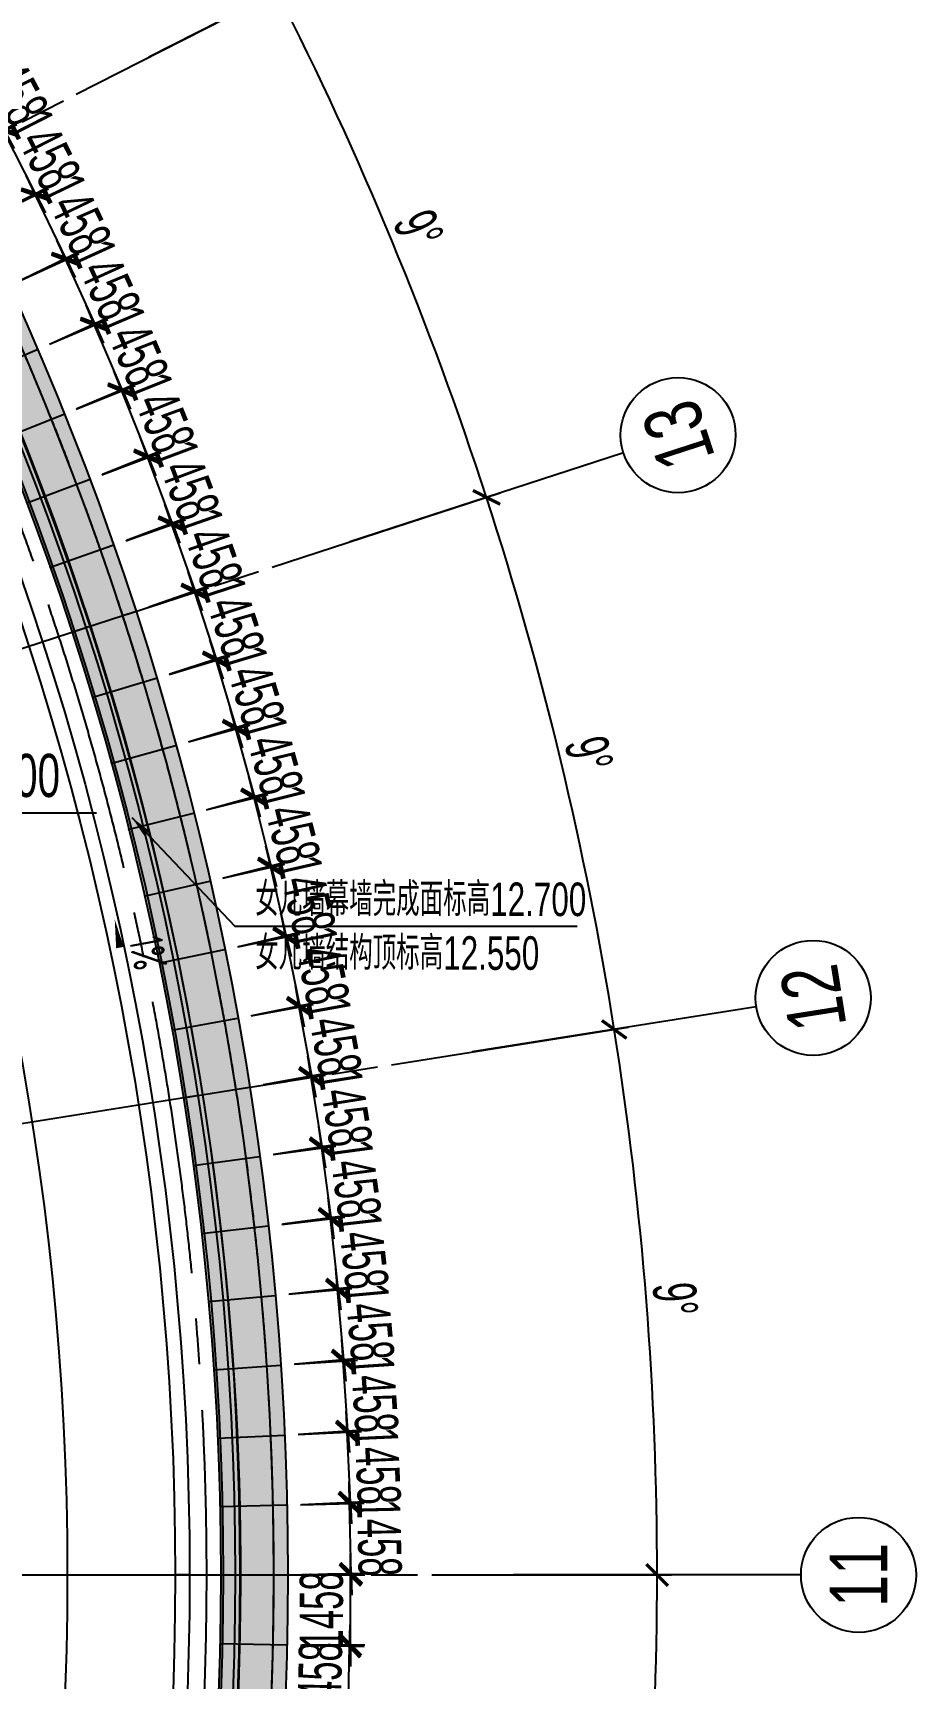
# Model space of a CAD drawing. Extents: x 104132 to 3338343, y -1228862 to 1409848.
# Drawn here: x 1820670 to 1839088, y 88342 to 122643 of the extents above; entities that cross this region are included whole.
import ezdxf
from ezdxf.enums import TextEntityAlignment as Align

# ---------------------------------------------------------------- set-up
doc = ezdxf.new("R2010")
doc.units = 0
doc.linetypes.add('CENTER', pattern=[50.8, 31.75, -6.35, 6.35, -6.35])
doc.linetypes.add('CENTER2', pattern=[28.575, 19.05, -3.175, 3.175, -3.175])
doc.layers.get('0').update_dxf_attribs({"color": 8})
doc.layers.get('Defpoints').update_dxf_attribs({"color": 8})
for name, color, linetype in [('#幕墙线-平面', 8, 'Continuous'), ('#文字', 8, 'Continuous'), ('#标注', 8, 'Continuous'), ('#轴线', 8, 'CENTER2'), ('A-ROOF-DRAN', 8, 'Continuous'), ('dim', 8, 'Continuous'), ('DIM_SYMB', 8, 'Continuous'), ('DOTE', 8, 'CENTER'), ('IEL-FINE', 8, 'Continuous'), ('分水线', 8, 'Continuous'), ('女儿墙', 8, 'Continuous'), ('落水口', 8, 'Continuous')]:
    doc.layers.add(name, color=color, linetype=linetype)
doc.styles.add('#文字', font='jrs.shx', dxfattribs={"width": 0.7, "bigfont": 'hztxt.shx'})
doc.styles.add('JHZX', font='jrs.shx', dxfattribs={"width": 0.6, "bigfont": 'jhz.shx'})
doc.styles.add('XD2008', font='xd-hzs.shx', dxfattribs={"width": 0.7, "bigfont": 'xd-hztxt.shx'})
doc.styles.add('楷体', font='jrs.shx', dxfattribs={"width": 0.75})
doc.dimstyles.new('JZBZ-300', dxfattribs={"dimscale": 300, "dimtxt": 3, "dimasz": 1.5, "dimexe": 1, "dimexo": 1, "dimgap": 0.5, "dimtad": 1, "dimdec": 0, "dimdsep": 46, "dimtxsty": 'JHZX', "dimblk1": 'ARCHTICK', "dimblk2": 'ARCHTICK', "dimsah": 1, "dimcen": 0, "dimclrd": 1, "dimclre": 1, "dimclrt": 2, "dimadec": 3, "dimazin": 2, "dimtfac": 1, "dimtdec": 0, "dimtix": 1, "dimtmove": 0, "dimatfit": 3, "dimfxl": 1, "dimtolj": 1, "dimlwd": -1, "dimlwe": -1, "dimarcsym": 1})

# ---------------------------------------------------------------- blocks, each defined once
blk = doc.blocks.new('_ARCHTICK')
at = {"color": 0, "linetype": 'ByBlock', "const_width": 0.15}
blk.add_lwpolyline([(-0.5, -0.5), (0.5, 0.5)], dxfattribs=at)
blk = doc.blocks.new('*D14')
at = {"layer": '#标注', "color": 1, "ltscale": 300, "transparency": 16777216}
for p, q in [((639468, -147346), (644468, -147346)), ((638631, -157983), (643569, -158766))]:
    blk.add_line(p, q, dxfattribs=at)
blk.add_arc((571468, -147346), 72700, 351, 0, dxfattribs=at)
at = {"layer": 'Defpoints', "color": 0, "ltscale": 300, "transparency": 16777216}
for p in [(571468, -147346), (639168, -147346), (643770, -154945), (638334, -157937)]:
    blk.add_point(p, dxfattribs=at)
at = {"layer": '#标注', "color": 1, "ltscale": 300, "transparency": 16777216, "xscale": 450, "yscale": 450, "zscale": 450}
for p, rotation in [((644168, -147346), 90), ((643273, -158719), 261.0000000000002)]:
    blk.add_blockref('_ARCHTICK', p, dxfattribs=dict(at, rotation=rotation))
at = {"layer": '#标注', "color": 2, "ltscale": 300, "transparency": 16777216, "insert": (643346, -153003), "char_height": 900, "attachment_point": 5, "rotation": 85.5, "style": 'JHZX'}
blk.add_mtext('\\A1;9°', dxfattribs=at)
blk = doc.blocks.new('*D15')
at = {"layer": '#标注', "color": 1, "ltscale": 300, "transparency": 16777216}
for p, q in [((638631, -136708), (643569, -135926)), ((639468, -147346), (644468, -147346))]:
    blk.add_line(p, q, dxfattribs=at)
blk.add_arc((571468, -147346), 72700, 360, 9, dxfattribs=at)
at = {"layer": 'Defpoints', "color": 0, "ltscale": 300, "transparency": 16777216}
for p in [(638334, -136755), (644068, -143541), (571468, -147346), (639168, -147346)]:
    blk.add_point(p, dxfattribs=at)
at = {"layer": '#标注', "color": 1, "ltscale": 300, "transparency": 16777216, "xscale": 450, "yscale": 450, "zscale": 450}
for p, rotation in [((643273, -135973), 99.00000000000026), ((644168, -147346), 269.9999999999998)]:
    blk.add_blockref('_ARCHTICK', p, dxfattribs=dict(at, rotation=rotation))
at = {"layer": '#标注', "color": 2, "ltscale": 300, "transparency": 16777216, "insert": (644542, -141595), "char_height": 900, "attachment_point": 5, "rotation": 274.5, "style": 'JHZX'}
blk.add_mtext('\\A1;9°', dxfattribs=at)
blk = doc.blocks.new('*D16')
at = {"layer": '#标注', "color": 1, "ltscale": 300, "transparency": 16777216}
for p, q in [((636140, -126333), (640895, -124788)), ((638631, -136708), (643569, -135926))]:
    blk.add_line(p, q, dxfattribs=at)
blk.add_arc((571468, -147346), 72700, 9, 18, dxfattribs=at)
at = {"layer": 'Defpoints', "color": 0, "ltscale": 300, "transparency": 16777216}
for p in [(635854, -126425), (642579, -132231), (638334, -136755), (571468, -147346)]:
    blk.add_point(p, dxfattribs=at)
at = {"layer": '#标注', "color": 1, "ltscale": 300, "transparency": 16777216, "xscale": 450, "yscale": 450, "zscale": 450}
for p, rotation in [((640610, -124880), 108.0000000000008), ((643273, -135973), 279.0000000000009)]:
    blk.add_blockref('_ARCHTICK', p, dxfattribs=dict(at, rotation=rotation))
at = {"layer": '#标注', "color": 2, "ltscale": 300, "transparency": 16777216, "insert": (642743, -130234), "char_height": 900, "attachment_point": 5, "rotation": 283.5, "style": 'JHZX'}
blk.add_mtext('\\A1;9°', dxfattribs=at)
blk = doc.blocks.new('*D17')
at = {"layer": '#标注', "color": 1, "ltscale": 300, "transparency": 16777216}
for p, q in [((632056, -116475), (636511, -114205)), ((636140, -126333), (640895, -124788))]:
    blk.add_line(p, q, dxfattribs=at)
blk.add_arc((571468, -147346), 72700, 18, 27, dxfattribs=at)
at = {"layer": 'Defpoints', "color": 0, "ltscale": 300, "transparency": 16777216}
for p in [(631789, -116611), (639339, -121293), (635854, -126425), (571468, -147346)]:
    blk.add_point(p, dxfattribs=at)
at = {"layer": '#标注', "color": 1, "ltscale": 300, "transparency": 16777216, "xscale": 450, "yscale": 450, "zscale": 450}
for p, rotation in [((636244, -114341), 117.0000000000009), ((640610, -124880), 288.0000000000002)]:
    blk.add_blockref('_ARCHTICK', p, dxfattribs=dict(at, rotation=rotation))
at = {"layer": '#标注', "color": 2, "ltscale": 300, "transparency": 16777216, "insert": (639188, -119295), "char_height": 900, "attachment_point": 5, "rotation": 292.5, "style": 'JHZX'}
blk.add_mtext('\\A1;9°', dxfattribs=at)
blk = doc.blocks.new('*D18')
at = {"layer": '#标注', "color": 1, "ltscale": 300, "transparency": 16777216}
for p, q in [((626481, -107376), (630526, -104438)), ((632056, -116475), (636511, -114205))]:
    blk.add_line(p, q, dxfattribs=at)
blk.add_arc((571468, -147346), 72700, 27, 36, dxfattribs=at)
at = {"layer": 'Defpoints', "color": 0, "ltscale": 300, "transparency": 16777216}
for p in [(626238, -107553), (634428, -110996), (631789, -116611), (571468, -147346)]:
    blk.add_point(p, dxfattribs=at)
at = {"layer": '#标注', "color": 1, "ltscale": 300, "transparency": 16777216, "xscale": 450, "yscale": 450, "zscale": 450}
for p, rotation in [((630283, -104614), 126.000000000001), ((636244, -114341), 297.0000000000011)]:
    blk.add_blockref('_ARCHTICK', p, dxfattribs=dict(at, rotation=rotation))
at = {"layer": '#标注', "color": 2, "ltscale": 300, "transparency": 16777216, "insert": (633966, -109047), "char_height": 900, "attachment_point": 5, "rotation": 301.5, "style": 'JHZX'}
blk.add_mtext('\\A1;9°', dxfattribs=at)
blk = doc.blocks.new('*U1046')
blk.add_line((0, -20), (0, 0))
blk.add_circle((0, -24), 4)
at = {"style": 'JHZX', "width": 0.75}
blk.add_attdef('AXES', text='', height=4, dxfattribs=at).set_placement((0, -24), align=Align.MIDDLE_CENTER)
blk = doc.blocks.new('LEVEL')
blk.add_line((9, 0), (0, 0))
blk.add_lwpolyline([(7.5, 3), (4.5, 0), (1.5, 3), (16.5, 3)])
at = {"style": '楷体', "width": 0.75}
blk.add_attdef('LEVEL', text='', height=3.5, dxfattribs=at).set_placement((9.33, 5.59), align=Align.MIDDLE_CENTER)
blk.add_attdef('FLOOR', text='', height=3.5, dxfattribs=at).set_placement((17.5, 3), align=Align.MIDDLE_LEFT)
blk = doc.blocks.new('A$C49f573b4')
at = {"layer": '女儿墙'}
for radius in [63900, 63650]:
    blk.add_circle((0, 0), radius, dxfattribs=at)
blk = doc.blocks.new('*U481')
at = {"layer": '#幕墙线-平面', "ltscale": 300}
blk.add_line((63600, -63600), (65000, -63600), dxfattribs=at)
blk = doc.blocks.new('*U482')
at = {"layer": '#幕墙线-平面'}
for p, rotation in [((878166, 95313), 23.14285714292442), ((879485, 95859), 21.85714285721033), ((880815, 96376), 20.57142857149621), ((882157, 96862), 19.28571428578206), ((883509, 97318), 18.00000000006827), ((884871, 97744), 16.71428571435469), ((886243, 98139), 15.42857142864114), ((887622, 98503), 14.14285714292735), ((889010, 98836), 12.85714285721347), ((890405, 99138), 11.57142857149991), ((891806, 99409), 10.28571428578642), ((893213, 99648), 9.000000000072852), ((894625, 99855), 7.714285714358668), ((896042, 100031), 6.428571428644651), ((897461, 100175), 5.142857142930424), ((898884, 100287), 3.857142857217013), ((900309, 100367), 2.571428571503224), ((901735, 100415), 1.285714285789524), ((904590, 100415), 358.7142857143621)]:
    blk.add_blockref('*U481', p, dxfattribs=dict(at, rotation=rotation))
blk.add_blockref('*U481', (903162, 100431), dxfattribs=at)
blk = doc.blocks.new('*D669')
at = {"layer": 'Defpoints', "color": 0, "ltscale": 300, "transparency": 16777216}
for p in [(961550, 68251), (960385, 67624), (961076, 66339)]:
    blk.add_point(p, dxfattribs=at)
at = {"layer": 'dim', "color": 1, "ltscale": 300, "transparency": 16777216}
for p, q in [((961550, 68251), (961337, 68647)), ((960649, 67766), (961814, 68393)), ((962241, 66966), (961550, 68251)), ((961340, 66482), (962505, 67109)), ((962241, 66966), (962454, 66570))]:
    blk.add_line(p, q, dxfattribs=at)
at = {"layer": 'dim', "color": 1, "ltscale": 300, "transparency": 16777216, "xscale": 450, "yscale": 450, "zscale": 450}
for p, rotation in [((961550, 68251), 298.285714285782), ((962241, 66966), 118.2857142857821)]:
    blk.add_blockref('_ARCHTICK', p, dxfattribs=dict(at, rotation=rotation))
at = {"layer": 'dim', "color": 2, "ltscale": 300, "transparency": 16777216, "insert": (962424, 67893), "char_height": 900, "attachment_point": 5, "rotation": 298.2857, "style": 'JHZX'}
blk.add_mtext('\\A1;1458', dxfattribs=at)
blk = doc.blocks.new('*D670')
at = {"layer": 'Defpoints', "color": 0, "ltscale": 300, "transparency": 16777216}
for p in [(962240, 66933), (961061, 66332), (961724, 65033)]:
    blk.add_point(p, dxfattribs=at)
at = {"layer": 'dim', "color": 1, "ltscale": 300, "transparency": 16777216}
for p, q in [((962240, 66933), (962036, 67334)), ((961329, 66468), (962508, 67069)), ((962902, 65633), (962240, 66933)), ((961991, 65169), (963170, 65769)), ((962902, 65633), (963107, 65232))]:
    blk.add_line(p, q, dxfattribs=at)
at = {"layer": 'dim', "color": 1, "ltscale": 300, "transparency": 16777216, "xscale": 450, "yscale": 450, "zscale": 450}
for p, rotation in [((962240, 66933), 297.0000000000655), ((962902, 65633), 117.0000000000655)]:
    blk.add_blockref('_ARCHTICK', p, dxfattribs=dict(at, rotation=rotation))
at = {"layer": 'dim', "color": 2, "ltscale": 300, "transparency": 16777216, "insert": (963106, 66555), "char_height": 900, "attachment_point": 5, "rotation": 297, "style": 'JHZX'}
blk.add_mtext('\\A1;1458', dxfattribs=at)
blk = doc.blocks.new('*D671')
at = {"layer": 'Defpoints', "color": 0, "ltscale": 300, "transparency": 16777216}
for p in [(962901, 65599), (961709, 65025), (962342, 63711)]:
    blk.add_point(p, dxfattribs=at)
at = {"layer": 'dim', "color": 1, "ltscale": 300, "transparency": 16777216}
for p, q in [((962901, 65599), (962706, 66005)), ((961979, 65156), (963171, 65730)), ((963534, 64285), (962901, 65599)), ((962612, 63842), (963804, 64416)), ((963534, 64285), (963729, 63880))]:
    blk.add_line(p, q, dxfattribs=at)
at = {"layer": 'dim', "color": 1, "ltscale": 300, "transparency": 16777216, "xscale": 450, "yscale": 450, "zscale": 450}
for p, rotation in [((962901, 65599), 295.7142857143533), ((963534, 64285), 115.7142857143533)]:
    blk.add_blockref('_ARCHTICK', p, dxfattribs=dict(at, rotation=rotation))
at = {"layer": 'dim', "color": 2, "ltscale": 300, "transparency": 16777216, "insert": (963758, 65203), "char_height": 900, "attachment_point": 5, "rotation": 295.7143, "style": 'JHZX'}
blk.add_mtext('\\A1;1458', dxfattribs=at)
blk = doc.blocks.new('*D672')
at = {"layer": 'Defpoints', "color": 0, "ltscale": 300, "transparency": 16777216}
for p in [(963531, 64252), (962327, 63705), (962930, 62377)]:
    blk.add_point(p, dxfattribs=at)
at = {"layer": 'dim', "color": 1, "ltscale": 300, "transparency": 16777216}
for p, q in [((963531, 64252), (963345, 64662)), ((962600, 63829), (963804, 64376)), ((964134, 62924), (963531, 64252)), ((963203, 62501), (964408, 63048)), ((964134, 62924), (964320, 62514))]:
    blk.add_line(p, q, dxfattribs=at)
at = {"layer": 'dim', "color": 1, "ltscale": 300, "transparency": 16777216, "xscale": 450, "yscale": 450, "zscale": 450}
for p, rotation in [((963531, 64252), 294.4285714286409), ((964134, 62924), 114.4285714286409)]:
    blk.add_blockref('_ARCHTICK', p, dxfattribs=dict(at, rotation=rotation))
at = {"layer": 'dim', "color": 2, "ltscale": 300, "transparency": 16777216, "insert": (964379, 63836), "char_height": 900, "attachment_point": 5, "rotation": 294.4286, "style": 'JHZX'}
blk.add_mtext('\\A1;1458', dxfattribs=at)
blk = doc.blocks.new('*D673')
at = {"layer": 'Defpoints', "color": 0, "ltscale": 300, "transparency": 16777216}
for p in [(964131, 62890), (962915, 62370), (963488, 61029)]:
    blk.add_point(p, dxfattribs=at)
at = {"layer": 'dim', "color": 1, "ltscale": 300, "transparency": 16777216}
for p, q in [((964131, 62890), (963954, 63304)), ((963191, 62488), (964407, 63008)), ((964704, 61549), (964131, 62890)), ((963764, 61147), (964980, 61667)), ((964704, 61549), (964881, 61136))]:
    blk.add_line(p, q, dxfattribs=at)
at = {"layer": 'dim', "color": 1, "ltscale": 300, "transparency": 16777216, "xscale": 450, "yscale": 450, "zscale": 450}
for p, rotation in [((964131, 62890), 293.1428571429245), ((964704, 61549), 113.1428571429245)]:
    blk.add_blockref('_ARCHTICK', p, dxfattribs=dict(at, rotation=rotation))
at = {"layer": 'dim', "color": 2, "ltscale": 300, "transparency": 16777216, "insert": (964970, 62456), "char_height": 900, "attachment_point": 5, "rotation": 293.1429, "style": 'JHZX'}
blk.add_mtext('\\A1;1458', dxfattribs=at)
blk = doc.blocks.new('*D674')
at = {"layer": 'Defpoints', "color": 0, "ltscale": 300, "transparency": 16777216}
for p in [(964701, 61516), (963473, 61023), (964016, 59670)]:
    blk.add_point(p, dxfattribs=at)
at = {"layer": 'dim', "color": 1, "ltscale": 300, "transparency": 16777216}
for p, q in [((964701, 61516), (964533, 61933)), ((963751, 61135), (964979, 61627)), ((965244, 60162), (964701, 61516)), ((964294, 59781), (965522, 60274)), ((965244, 60162), (965411, 59745))]:
    blk.add_line(p, q, dxfattribs=at)
at = {"layer": 'dim', "color": 1, "ltscale": 300, "transparency": 16777216, "xscale": 450, "yscale": 450, "zscale": 450}
for p, rotation in [((964701, 61516), 291.8571428572096), ((965244, 60162), 111.8571428572096)]:
    blk.add_blockref('_ARCHTICK', p, dxfattribs=dict(at, rotation=rotation))
at = {"layer": 'dim', "color": 2, "ltscale": 300, "transparency": 16777216, "insert": (965529, 61062), "char_height": 900, "attachment_point": 5, "rotation": 291.8571, "style": 'JHZX'}
blk.add_mtext('\\A1;1458', dxfattribs=at)
blk = doc.blocks.new('*D675')
at = {"layer": 'Defpoints', "color": 0, "ltscale": 300, "transparency": 16777216}
for p in [(965239, 60129), (964000, 59664), (964513, 58299)]:
    blk.add_point(p, dxfattribs=at)
at = {"layer": 'dim', "color": 1, "ltscale": 300, "transparency": 16777216}
for p, q in [((965239, 60129), (965081, 60550)), ((964281, 59769), (965520, 60234)), ((965752, 58763), (965239, 60129)), ((964794, 58404), (966032, 58869)), ((965752, 58763), (965910, 58342))]:
    blk.add_line(p, q, dxfattribs=at)
at = {"layer": 'dim', "color": 1, "ltscale": 300, "transparency": 16777216, "xscale": 450, "yscale": 450, "zscale": 450}
for p, rotation in [((965239, 60129), 290.5714285714972), ((965752, 58763), 110.5714285714972)]:
    blk.add_blockref('_ARCHTICK', p, dxfattribs=dict(at, rotation=rotation))
at = {"layer": 'dim', "color": 2, "ltscale": 300, "transparency": 16777216, "insert": (966057, 59657), "char_height": 900, "attachment_point": 5, "rotation": 290.5714, "style": 'JHZX'}
blk.add_mtext('\\A1;1458', dxfattribs=at)
blk = doc.blocks.new('*D676')
at = {"layer": 'Defpoints', "color": 0, "ltscale": 300, "transparency": 16777216}
for p in [(965746, 58730), (964497, 58293), (964979, 56917)]:
    blk.add_point(p, dxfattribs=at)
at = {"layer": 'dim', "color": 1, "ltscale": 300, "transparency": 16777216}
for p, q in [((965746, 58730), (965598, 59155)), ((964781, 58392), (966029, 58829)), ((966228, 57353), (965746, 58730)), ((965262, 57016), (966511, 57453)), ((966228, 57353), (966376, 56929))]:
    blk.add_line(p, q, dxfattribs=at)
at = {"layer": 'dim', "color": 1, "ltscale": 300, "transparency": 16777216, "xscale": 450, "yscale": 450, "zscale": 450}
for p, rotation in [((965746, 58730), 289.2857142857832), ((966228, 57353), 109.2857142857832)]:
    blk.add_blockref('_ARCHTICK', p, dxfattribs=dict(at, rotation=rotation))
at = {"layer": 'dim', "color": 2, "ltscale": 300, "transparency": 16777216, "insert": (966553, 58240), "char_height": 900, "attachment_point": 5, "rotation": 289.2857, "style": 'JHZX'}
blk.add_mtext('\\A1;1458', dxfattribs=at)
blk = doc.blocks.new('*D677')
at = {"layer": 'Defpoints', "color": 0, "ltscale": 300, "transparency": 16777216}
for p in [(966222, 57320), (964964, 56911), (965414, 55524)]:
    blk.add_point(p, dxfattribs=at)
at = {"layer": 'dim', "color": 1, "ltscale": 300, "transparency": 16777216}
for p, q in [((966222, 57320), (966083, 57748)), ((965249, 57004), (966507, 57413)), ((966672, 55933), (966222, 57320)), ((965700, 55617), (966958, 56026)), ((966672, 55933), (966812, 55505))]:
    blk.add_line(p, q, dxfattribs=at)
at = {"layer": 'dim', "color": 1, "ltscale": 300, "transparency": 16777216, "xscale": 450, "yscale": 450, "zscale": 450}
for p, rotation in [((966222, 57320), 288.0000000000672), ((966672, 55933), 108.0000000000672)]:
    blk.add_blockref('_ARCHTICK', p, dxfattribs=dict(at, rotation=rotation))
at = {"layer": 'dim', "color": 2, "ltscale": 300, "transparency": 16777216, "insert": (967018, 56812), "char_height": 900, "attachment_point": 5, "rotation": 288, "style": 'JHZX'}
blk.add_mtext('\\A1;1458', dxfattribs=at)
blk = doc.blocks.new('*D678')
at = {"layer": 'Defpoints', "color": 0, "ltscale": 300, "transparency": 16777216}
for p in [(966666, 55900), (965399, 55520), (965818, 54123)]:
    blk.add_point(p, dxfattribs=at)
at = {"layer": 'dim', "color": 1, "ltscale": 300, "transparency": 16777216}
for p, q in [((966666, 55900), (966536, 56331)), ((965686, 55606), (966953, 55986)), ((967085, 54503), (966666, 55900)), ((966105, 54209), (967372, 54590)), ((967085, 54503), (967215, 54072))]:
    blk.add_line(p, q, dxfattribs=at)
at = {"layer": 'dim', "color": 1, "ltscale": 300, "transparency": 16777216, "xscale": 450, "yscale": 450, "zscale": 450}
for p, rotation in [((966666, 55900), 286.7142857143518), ((967085, 54503), 106.7142857143518)]:
    blk.add_blockref('_ARCHTICK', p, dxfattribs=dict(at, rotation=rotation))
at = {"layer": 'dim', "color": 2, "ltscale": 300, "transparency": 16777216, "insert": (967450, 55374), "char_height": 900, "attachment_point": 5, "rotation": 286.7143, "style": 'JHZX'}
blk.add_mtext('\\A1;1458', dxfattribs=at)
blk = doc.blocks.new('*D679')
at = {"layer": 'Defpoints', "color": 0, "ltscale": 300, "transparency": 16777216}
for p in [(967078, 54470), (965802, 54119), (966190, 52713)]:
    blk.add_point(p, dxfattribs=at)
at = {"layer": 'dim', "color": 1, "ltscale": 300, "transparency": 16777216}
for p, q in [((967078, 54470), (966958, 54904)), ((966091, 54198), (967367, 54550)), ((967466, 53065), (967078, 54470)), ((966479, 52792), (967755, 53144)), ((967466, 53065), (967585, 52631))]:
    blk.add_line(p, q, dxfattribs=at)
at = {"layer": 'dim', "color": 1, "ltscale": 300, "transparency": 16777216, "xscale": 450, "yscale": 450, "zscale": 450}
for p, rotation in [((967078, 54470), 285.4285714286418), ((967466, 53065), 105.4285714286418)]:
    blk.add_blockref('_ARCHTICK', p, dxfattribs=dict(at, rotation=rotation))
at = {"layer": 'dim', "color": 2, "ltscale": 300, "transparency": 16777216, "insert": (967850, 53927), "char_height": 900, "attachment_point": 5, "rotation": 285.4286, "style": 'JHZX'}
blk.add_mtext('\\A1;1458', dxfattribs=at)
blk = doc.blocks.new('*D680')
at = {"layer": 'Defpoints', "color": 0, "ltscale": 300, "transparency": 16777216}
for p in [(967457, 53032), (966174, 52709), (966531, 51294)]:
    blk.add_point(p, dxfattribs=at)
at = {"layer": 'dim', "color": 1, "ltscale": 300, "transparency": 16777216}
for p, q in [((967457, 53032), (967347, 53468)), ((966465, 52782), (967748, 53105)), ((967814, 51618), (967457, 53032)), ((966822, 51368), (968105, 51691)), ((967814, 51618), (967924, 51181))]:
    blk.add_line(p, q, dxfattribs=at)
at = {"layer": 'dim', "color": 1, "ltscale": 300, "transparency": 16777216, "xscale": 450, "yscale": 450, "zscale": 450}
for p, rotation in [((967457, 53032), 284.1428571429275), ((967814, 51618), 104.1428571429275)]:
    blk.add_blockref('_ARCHTICK', p, dxfattribs=dict(at, rotation=rotation))
at = {"layer": 'dim', "color": 2, "ltscale": 300, "transparency": 16777216, "insert": (968217, 52471), "char_height": 900, "attachment_point": 5, "rotation": 284.1429, "style": 'JHZX'}
blk.add_mtext('\\A1;1458', dxfattribs=at)
blk = doc.blocks.new('*D681')
at = {"layer": 'Defpoints', "color": 0, "ltscale": 300, "transparency": 16777216}
for p in [(967805, 51585), (966515, 51291), (966839, 49869)]:
    blk.add_point(p, dxfattribs=at)
at = {"layer": 'dim', "color": 1, "ltscale": 300, "transparency": 16777216}
for p, q in [((967805, 51585), (967704, 52024)), ((966807, 51358), (968097, 51652)), ((968129, 50163), (967805, 51585)), ((967132, 49936), (968422, 50230)), ((968129, 50163), (968229, 49725))]:
    blk.add_line(p, q, dxfattribs=at)
at = {"layer": 'dim', "color": 1, "ltscale": 300, "transparency": 16777216, "xscale": 450, "yscale": 450, "zscale": 450}
for p, rotation in [((967805, 51585), 282.8571428572141), ((968129, 50163), 102.8571428572141)]:
    blk.add_blockref('_ARCHTICK', p, dxfattribs=dict(at, rotation=rotation))
at = {"layer": 'dim', "color": 2, "ltscale": 300, "transparency": 16777216, "insert": (968552, 51008), "char_height": 900, "attachment_point": 5, "rotation": 282.8571, "style": 'JHZX'}
blk.add_mtext('\\A1;1458', dxfattribs=at)
blk = doc.blocks.new('*D682')
at = {"layer": 'Defpoints', "color": 0, "ltscale": 300, "transparency": 16777216}
for p in [(968119, 50131), (966823, 49866), (967116, 48437)]:
    blk.add_point(p, dxfattribs=at)
at = {"layer": 'dim', "color": 1, "ltscale": 300, "transparency": 16777216}
for p, q in [((968119, 50131), (968029, 50572)), ((967117, 49926), (968413, 50191)), ((968412, 48702), (968119, 50131)), ((967410, 48497), (968706, 48762)), ((968412, 48702), (968502, 48261))]:
    blk.add_line(p, q, dxfattribs=at)
at = {"layer": 'dim', "color": 1, "ltscale": 300, "transparency": 16777216, "xscale": 450, "yscale": 450, "zscale": 450}
for p, rotation in [((968119, 50131), 281.5714285714953), ((968412, 48702), 101.5714285714953)]:
    blk.add_blockref('_ARCHTICK', p, dxfattribs=dict(at, rotation=rotation))
at = {"layer": 'dim', "color": 2, "ltscale": 300, "transparency": 16777216, "insert": (968853, 49537), "char_height": 900, "attachment_point": 5, "rotation": 281.5714, "style": 'JHZX'}
blk.add_mtext('\\A1;1458', dxfattribs=at)
blk = doc.blocks.new('*D683')
at = {"layer": 'Defpoints', "color": 0, "ltscale": 300, "transparency": 16777216}
for p in [(967100, 48434), (968401, 48670), (967360, 46999)]:
    blk.add_point(p, dxfattribs=at)
at = {"layer": 'dim', "color": 1, "ltscale": 300, "transparency": 16777216}
for p, q in [((968401, 48670), (968321, 49113)), ((967395, 48488), (968697, 48724)), ((968662, 47235), (968401, 48670)), ((967655, 47053), (968957, 47289)), ((968662, 47235), (968742, 46792))]:
    blk.add_line(p, q, dxfattribs=at)
at = {"layer": 'dim', "color": 1, "ltscale": 300, "transparency": 16777216, "xscale": 450, "yscale": 450, "zscale": 450}
for p, rotation in [((968401, 48670), 280.2857142857792), ((968662, 47235), 100.2857142857792)]:
    blk.add_blockref('_ARCHTICK', p, dxfattribs=dict(at, rotation=rotation))
at = {"layer": 'dim', "color": 2, "ltscale": 300, "transparency": 16777216, "insert": (969122, 48060), "char_height": 900, "attachment_point": 5, "rotation": 280.2857, "style": 'JHZX'}
blk.add_mtext('\\A1;1458', dxfattribs=at)
blk = doc.blocks.new('*D684')
at = {"layer": 'Defpoints', "color": 0, "ltscale": 300, "transparency": 16777216}
for p in [(967344, 46996), (968651, 47203), (967572, 45556)]:
    blk.add_point(p, dxfattribs=at)
at = {"layer": 'dim', "color": 1, "ltscale": 300, "transparency": 16777216}
for p, q in [((968651, 47203), (968580, 47648)), ((967640, 47043), (968947, 47250)), ((968879, 45763), (968651, 47203)), ((967868, 45603), (969175, 45810)), ((968879, 45763), (968949, 45318))]:
    blk.add_line(p, q, dxfattribs=at)
at = {"layer": 'dim', "color": 1, "ltscale": 300, "transparency": 16777216, "xscale": 450, "yscale": 450, "zscale": 450}
for p, rotation in [((968651, 47203), 279.0000000000737), ((968879, 45763), 99.00000000007368)]:
    blk.add_blockref('_ARCHTICK', p, dxfattribs=dict(at, rotation=rotation))
at = {"layer": 'dim', "color": 2, "ltscale": 300, "transparency": 16777216, "insert": (969357, 46577), "char_height": 900, "attachment_point": 5, "rotation": 279, "style": 'JHZX'}
blk.add_mtext('\\A1;1458', dxfattribs=at)
blk = doc.blocks.new('*D685')
at = {"layer": 'Defpoints', "color": 0, "ltscale": 300, "transparency": 16777216}
for p in [(968867, 45731), (967556, 45554), (967752, 44109)]:
    blk.add_point(p, dxfattribs=at)
at = {"layer": 'dim', "color": 1, "ltscale": 300, "transparency": 16777216}
for p, q in [((968867, 45731), (968806, 46177)), ((967853, 45594), (969164, 45772)), ((969063, 44286), (968867, 45731)), ((968049, 44149), (969360, 44326)), ((969063, 44286), (969123, 43840))]:
    blk.add_line(p, q, dxfattribs=at)
at = {"layer": 'dim', "color": 1, "ltscale": 300, "transparency": 16777216, "xscale": 450, "yscale": 450, "zscale": 450}
for p, rotation in [((968867, 45731), 277.7142857143529), ((969063, 44286), 97.71428571435288)]:
    blk.add_blockref('_ARCHTICK', p, dxfattribs=dict(at, rotation=rotation))
at = {"layer": 'dim', "color": 2, "ltscale": 300, "transparency": 16777216, "insert": (969559, 45089), "char_height": 900, "attachment_point": 5, "rotation": 277.7143, "style": 'JHZX'}
blk.add_mtext('\\A1;1458', dxfattribs=at)
blk = doc.blocks.new('*D686')
at = {"layer": 'Defpoints', "color": 0, "ltscale": 300, "transparency": 16777216}
for p in [(969050, 44255), (967735, 44107), (967899, 42657)]:
    blk.add_point(p, dxfattribs=at)
at = {"layer": 'dim', "color": 1, "ltscale": 300, "transparency": 16777216}
for p, q in [((969050, 44255), (969000, 44702)), ((968034, 44140), (969348, 44288)), ((969213, 42806), (969050, 44255)), ((968197, 42691), (969511, 42839)), ((969213, 42806), (969264, 42358))]:
    blk.add_line(p, q, dxfattribs=at)
at = {"layer": 'dim', "color": 1, "ltscale": 300, "transparency": 16777216, "xscale": 450, "yscale": 450, "zscale": 450}
for p, rotation in [((969050, 44255), 276.4285714286432), ((969213, 42806), 96.42857142864322)]:
    blk.add_blockref('_ARCHTICK', p, dxfattribs=dict(at, rotation=rotation))
at = {"layer": 'dim', "color": 2, "ltscale": 300, "transparency": 16777216, "insert": (969728, 43597), "char_height": 900, "attachment_point": 5, "rotation": 276.4286, "style": 'JHZX'}
blk.add_mtext('\\A1;1458', dxfattribs=at)
blk = doc.blocks.new('*D687')
at = {"layer": 'Defpoints', "color": 0, "ltscale": 300, "transparency": 16777216}
for p in [(967882, 42656), (969200, 42775), (968013, 41203)]:
    blk.add_point(p, dxfattribs=at)
at = {"layer": 'dim', "color": 1, "ltscale": 300, "transparency": 16777216}
for p, q in [((969200, 42775), (969160, 43223)), ((968181, 42683), (969499, 42801)), ((969331, 41322), (969200, 42775)), ((968312, 41230), (969630, 41349)), ((969331, 41322), (969371, 40874))]:
    blk.add_line(p, q, dxfattribs=at)
at = {"layer": 'dim', "color": 1, "ltscale": 300, "transparency": 16777216, "xscale": 450, "yscale": 450, "zscale": 450}
for p, rotation in [((969200, 42775), 275.1428571429304), ((969331, 41322), 95.14285714293037)]:
    blk.add_blockref('_ARCHTICK', p, dxfattribs=dict(at, rotation=rotation))
at = {"layer": 'dim', "color": 2, "ltscale": 300, "transparency": 16777216, "insert": (969863, 42102), "char_height": 900, "attachment_point": 5, "rotation": 275.1429, "style": 'JHZX'}
blk.add_mtext('\\A1;1458', dxfattribs=at)
blk = doc.blocks.new('*D688')
at = {"layer": 'Defpoints', "color": 0, "ltscale": 300, "transparency": 16777216}
for p in [(967997, 41202), (969317, 41291), (968095, 39747)]:
    blk.add_point(p, dxfattribs=at)
at = {"layer": 'dim', "color": 1, "ltscale": 300, "transparency": 16777216}
for p, q in [((969317, 41291), (969287, 41740)), ((968296, 41222), (969616, 41311)), ((969415, 39836), (969317, 41291)), ((968394, 39767), (969714, 39856)), ((969415, 39836), (969445, 39387))]:
    blk.add_line(p, q, dxfattribs=at)
at = {"layer": 'dim', "color": 1, "ltscale": 300, "transparency": 16777216, "xscale": 450, "yscale": 450, "zscale": 450}
for p, rotation in [((969317, 41291), 273.8571428572131), ((969415, 39836), 93.85714285721313)]:
    blk.add_blockref('_ARCHTICK', p, dxfattribs=dict(at, rotation=rotation))
at = {"layer": 'dim', "color": 2, "ltscale": 300, "transparency": 16777216, "insert": (969964, 40604), "char_height": 900, "attachment_point": 5, "rotation": 273.8571, "style": 'JHZX'}
blk.add_mtext('\\A1;1458', dxfattribs=at)
blk = doc.blocks.new('*D689')
at = {"layer": 'Defpoints', "color": 0, "ltscale": 300, "transparency": 16777216}
for p in [(969400, 39806), (968079, 39746), (968144, 38289)]:
    blk.add_point(p, dxfattribs=at)
at = {"layer": 'dim', "color": 1, "ltscale": 300, "transparency": 16777216}
for p, q in [((969400, 39806), (969380, 40255)), ((968378, 39760), (969700, 39819)), ((969466, 38349), (969400, 39806)), ((968444, 38303), (969765, 38362)), ((969466, 38349), (969486, 37899))]:
    blk.add_line(p, q, dxfattribs=at)
at = {"layer": 'dim', "color": 1, "ltscale": 300, "transparency": 16777216, "xscale": 450, "yscale": 450, "zscale": 450}
for p, rotation in [((969400, 39806), 272.5714285714997), ((969466, 38349), 92.57142857149971)]:
    blk.add_blockref('_ARCHTICK', p, dxfattribs=dict(at, rotation=rotation))
at = {"layer": 'dim', "color": 2, "ltscale": 300, "transparency": 16777216, "insert": (970032, 39104), "char_height": 900, "attachment_point": 5, "rotation": 272.5714, "style": 'JHZX'}
blk.add_mtext('\\A1;1458', dxfattribs=at)
blk = doc.blocks.new('*D690')
at = {"layer": 'Defpoints', "color": 0, "ltscale": 300, "transparency": 16777216}
for p in [(968128, 38289), (969450, 38319), (968160, 36831)]:
    blk.add_point(p, dxfattribs=at)
at = {"layer": 'dim', "color": 1, "ltscale": 300, "transparency": 16777216}
for p, q in [((969450, 38319), (969440, 38769)), ((968428, 38296), (969750, 38326)), ((969483, 36861), (969450, 38319)), ((968460, 36838), (969783, 36867)), ((969483, 36861), (969493, 36411))]:
    blk.add_line(p, q, dxfattribs=at)
at = {"layer": 'dim', "color": 1, "ltscale": 300, "transparency": 16777216, "xscale": 450, "yscale": 450, "zscale": 450}
for p, rotation in [((969450, 38319), 271.2857142857912), ((969483, 36861), 91.28571428579124)]:
    blk.add_blockref('_ARCHTICK', p, dxfattribs=dict(at, rotation=rotation))
at = {"layer": 'dim', "color": 2, "ltscale": 300, "transparency": 16777216, "insert": (970066, 37603), "char_height": 900, "attachment_point": 5, "rotation": 271.2857, "style": 'JHZX'}
blk.add_mtext('\\A1;1458', dxfattribs=at)
blk = doc.blocks.new('*D691')
at = {"layer": 'Defpoints', "color": 0, "ltscale": 300, "transparency": 16777216}
for p in [(968144, 36831), (969467, 36831), (968144, 35373)]:
    blk.add_point(p, dxfattribs=at)
at = {"layer": 'dim', "color": 1, "ltscale": 300, "transparency": 16777216}
for p, q in [((969467, 36831), (969467, 37281)), ((968444, 36831), (969767, 36831)), ((969467, 35373), (969467, 36831)), ((968444, 35373), (969767, 35373)), ((969467, 35373), (969467, 34923))]:
    blk.add_line(p, q, dxfattribs=at)
at = {"layer": 'dim', "color": 1, "ltscale": 300, "transparency": 16777216, "xscale": 450, "yscale": 450, "zscale": 450}
for p, rotation in [((969467, 36831), 270), ((969467, 35373), 90)]:
    blk.add_blockref('_ARCHTICK', p, dxfattribs=dict(at, rotation=rotation))
at = {"layer": 'dim', "color": 2, "ltscale": 300, "transparency": 16777216, "insert": (968867, 36102), "char_height": 900, "attachment_point": 5, "rotation": 90, "style": 'JHZX'}
blk.add_mtext('\\A1;1458', dxfattribs=at)
blk = doc.blocks.new('*D692')
at = {"layer": 'Defpoints', "color": 0, "ltscale": 300, "transparency": 16777216}
for p in [(968128, 35373), (969450, 35343), (968095, 33915)]:
    blk.add_point(p, dxfattribs=at)
at = {"layer": 'dim', "color": 1, "ltscale": 300, "transparency": 16777216}
for p, q in [((969450, 35343), (969460, 35793)), ((968428, 35366), (969750, 35337)), ((969418, 33885), (969450, 35343)), ((968395, 33908), (969717, 33879)), ((969418, 33885), (969407, 33435))]:
    blk.add_line(p, q, dxfattribs=at)
at = {"layer": 'dim', "color": 1, "ltscale": 300, "transparency": 16777216, "xscale": 450, "yscale": 450, "zscale": 450}
for p, rotation in [((969450, 35343), 268.7142857143597), ((969418, 33885), 88.71428571435975)]:
    blk.add_blockref('_ARCHTICK', p, dxfattribs=dict(at, rotation=rotation))
at = {"layer": 'dim', "color": 2, "ltscale": 300, "transparency": 16777216, "insert": (968834, 34628), "char_height": 900, "attachment_point": 5, "rotation": 88.7143, "style": 'JHZX'}
blk.add_mtext('\\A1;1458', dxfattribs=at)
blk = doc.blocks.new('轴网20240313')
at = {"layer": '#标注', "ltscale": 300}
blk.add_circle((571467.9, -147345.9), 64700, dxfattribs=at)
at = {"layer": '#轴线', "ltscale": 300}
for p, q in [((585100.3, -140399.8), (631789, -116610.7)), ((586019, -142617.9), (635854.4, -126425.4)), ((586579.5, -144952.4), (638334.4, -136755.3)), ((586767.9, -147345.9), (639167.9, -147345.9))]:
    blk.add_line(p, q, dxfattribs=at)
for radius in [64700, 63300]:
    blk.add_circle((571467.9, -147345.9), radius, dxfattribs=at)
at = {"layer": '#标注'}
for p, xscale, yscale, zscale, rotation, values in [((633571, -115702.8), 300, 300, 300, 116.9999999999873, {'AXES': '14'}), ((637756.5, -125807.4), 300.0000000000007, 300.0000000000007, 300.0000000000007, 107.9999999999874, {'AXES': '13'}), ((640309.7, -136442.4), 300, 300, 300, 98.99999999998602, {'AXES': '12'}), ((641167.9, -147345.9), 300.0000000000005, 300.0000000000005, 300.0000000000005, 90, {'AXES': '11'})]:
    blk.add_blockref('*U1046', p, dxfattribs=dict(at, xscale=xscale, yscale=yscale, zscale=zscale, rotation=rotation)).add_auto_attribs(values)
at = {"layer": '#标注', "ltscale": 300}
for base, p1, p2, picture, middle in [((634427.9, -110995.9), (631789, -116610.7), (626238.3, -107552.8), '*D18', (633966.4, -109046.7)), ((639339.2, -121292.5), (635854.4, -126425.4), (631789, -116610.7), '*D17', (639188.2, -119295.2)), ((642579.2, -132230.7), (638334.4, -136755.3), (635854.4, -126425.4), '*D16', (642742.6, -130234.3)), ((644068.2, -143541.1), (639167.9, -147345.9), (638334.4, -136755.3), '*D15', (644541.9, -141594.8)), ((643769.6, -154945.1), (638334.4, -157936.5), (639167.9, -147345.9), '*D14', (643345.6, -153002.8))]:
    dim = blk.add_angular_dim_3p(base=base, center=(571467.9, -147345.9), p1=p1, p2=p2, dimstyle='JZBZ-300', dxfattribs=at)
    dim.commit()
    dim.dimension.update_dxf_attribs({"geometry": picture, "text_midpoint": middle})
blk = doc.blocks.new('ERTQWE')
at = {"layer": 'dim', "ltscale": 300}
for p1, p2, distance, picture, middle in [((961076, 66339.5), (960384.9, 67623.8), -1322.9, '*D669', (962423.8, 67892.9)), ((961723.6, 65032.6), (961061.5, 66332.1), -1322.9, '*D670', (963105.9, 66555.3)), ((962341.6, 63711.5), (961708.8, 65025.5), -1322.9, '*D671', (963757.7, 65202.8)), ((962929.9, 62376.9), (962326.7, 63704.7), -1322.9, '*D672', (964379.1, 63836)), ((963488, 61029.4), (962914.8, 62370.4), -1322.9, '*D673', (964969.6, 62455.7)), ((964015.8, 59669.7), (963472.8, 61023.3), -1322.9, '*D674', (965529, 61062.4)), ((964512.9, 58298.5), (964000.5, 59663.9), -1322.9, '*D675', (966057, 59656.9)), ((964979.2, 56916.5), (964497.5, 58293.1), -1322.9, '*D676', (966553.4, 58239.9)), ((965414.3, 55524.4), (964963.6, 56911.5), -1322.9, '*D677', (967017.8, 56812.2)), ((965818.1, 54122.9), (965398.6, 55519.7), -1322.9, '*D678', (967450, 55374.3)), ((966190.3, 52712.7), (965802.3, 54118.5), -1322.9, '*D679', (967849.9, 53927.2)), ((966530.8, 51294.5), (966174.4, 52708.7), -1322.9, '*D680', (968217.2, 52471.4)), ((966839.3, 49869), (966514.8, 51290.8), -1322.9, '*D681', (968551.8, 51007.8)), ((967115.8, 48436.9), (966823.3, 49865.7), -1322.9, '*D682', (968853.4, 49537)), ((967360.2, 46999), (967099.7, 48434), -1322.9, '*D683', (969122, 48059.8)), ((967572.1, 45555.9), (967344, 46996.4), -1322.9, '*D684', (969357.3, 46577)), ((967751.7, 44108.5), (967555.9, 45553.7), -1322.9, '*D685', (969559.3, 45089.3)), ((967898.7, 42657.4), (967735.4, 44106.7), -1322.9, '*D686', (969727.9, 43597.4)), ((968013.2, 41203.4), (967882.4, 42656), -1322.9, '*D687', (969863, 42102.1)), ((968094.9, 39747.2), (967996.8, 41202.3), -1322.9, '*D688', (969964.5, 40604.1)), ((968144, 38289.5), (968078.6, 39746.4), -1322.9, '*D689', (970032.3, 39104.2)), ((968160.4, 36831.1), (968127.7, 38289.1), -1322.9, '*D690', (970066.5, 37603.2)), ((968144.0281, 35372.6314), (968144.0281, 36831.0586), -1322.9369, '*D691', (968866.965, 36101.845)), ((968094.9, 33914.9), (968127.7, 35373), -1322.9, '*D692', (968834.1, 34627.7))]:
    dim = blk.add_aligned_dim(p1=p1, p2=p2, distance=distance, dimstyle='JZBZ-300', dxfattribs=at)
    dim.commit()
    dim.dimension.update_dxf_attribs({"geometry": picture, "text_midpoint": middle})
blk = doc.blocks.new('QWEDSG')
at = {"layer": 'IEL-FINE', "ltscale": 300}
h = blk.add_hatch(dxfattribs=at)
h.set_pattern_fill('DOTS', color=256, scale=200)
h.set_pattern_definition([(0, (838162.48, -28168.94), (158.75, 317.5), [0, -317.5])])
edge = h.paths.add_edge_path(flags=17)
edge.add_arc((903162, 36831), 63600, 0, 360)
edge = h.paths.add_edge_path()
edge.add_arc((903162, 36831), 65000, 0, 360)
at = {"layer": '#幕墙线-平面'}
for radius in [65000, 64000, 63600]:
    blk.add_circle((903162, 36831), radius, dxfattribs=at)
for name in ['ERTQWE', '*U482']:
    blk.add_blockref(name, (0, 0), dxfattribs=at)

msp = doc.modelspace()

# ---------------------------------------------------------------- linework, layer by layer
at = {"layer": 'A-ROOF-DRAN'}
for radius in [62950, 62650]:
    msp.add_circle((1760988, 90493), radius, dxfattribs=at)
at = {"layer": 'DIM_SYMB'}
msp.add_lwpolyline([(1822666, 102591, 0, 0, 0), (1822377, 104163, 0, 160, 0), (1822485, 103573, 0, 0, 0)], format="xyseb", dxfattribs=at)
at = {"layer": '分水线'}
msp.add_lwpolyline([(1823938, 90493), (1823638, 90493)], dxfattribs=at)
msp.add_circle((1760988, 90493), 60400, dxfattribs=at)
at = {"layer": '落水口'}
msp.add_arc((1761055, 90471), 63950, 296.9552, 117.0448, dxfattribs=at)

# ---------------------------------------------------------------- block references
at = {"layer": '#幕墙线-平面'}
msp.add_blockref('QWEDSG', (857825, 53662), dxfattribs=at)
at = {"layer": '#幕墙线-平面', "ltscale": 300}
msp.add_blockref('A$C49f573b4', (1760988, 90493), dxfattribs=at)
at = {"layer": '#标注'}
ref = msp.add_blockref('LEVEL', (1817047, 105484), dxfattribs=dict(at, xscale=300, yscale=300, zscale=300))
ref.add_attrib('LEVEL', '11.100', dxfattribs={"layer": '#文字', "height": 900, "style": '#文字', "width": 0.7}).set_placement((1818660, 107162), align=Align.MIDDLE_LEFT)
at = {"layer": 'DOTE'}
msp.add_blockref('轴网20240313', (1189520, 237839), dxfattribs=at)

# ---------------------------------------------------------------- texts
at = {"layer": '#文字', "style": '#文字', "width": 0.7}
for s, p in [('女儿墙幕墙完成面标高12.700', (1825306, 104229)), ('女儿墙结构顶标高12.550', (1825306, 103109))]:
    msp.add_text(s, height=700, dxfattribs=at).set_placement(p)
at = {"layer": 'DIM_SYMB', "style": 'XD2008', "width": 0.7}
msp.add_text('1%%%', height=700, rotation=280.4366, dxfattribs=at).set_placement((1822670, 103730))

# ---------------------------------------------------------------- leaders
at = {"layer": 'dim', "ltscale": 300}
msp.add_leader([(1822736, 106283), (1824879, 104019), (1832021, 104019)], dimstyle='JZBZ-300', dxfattribs=at)

doc.saveas('drawing.dxf')
